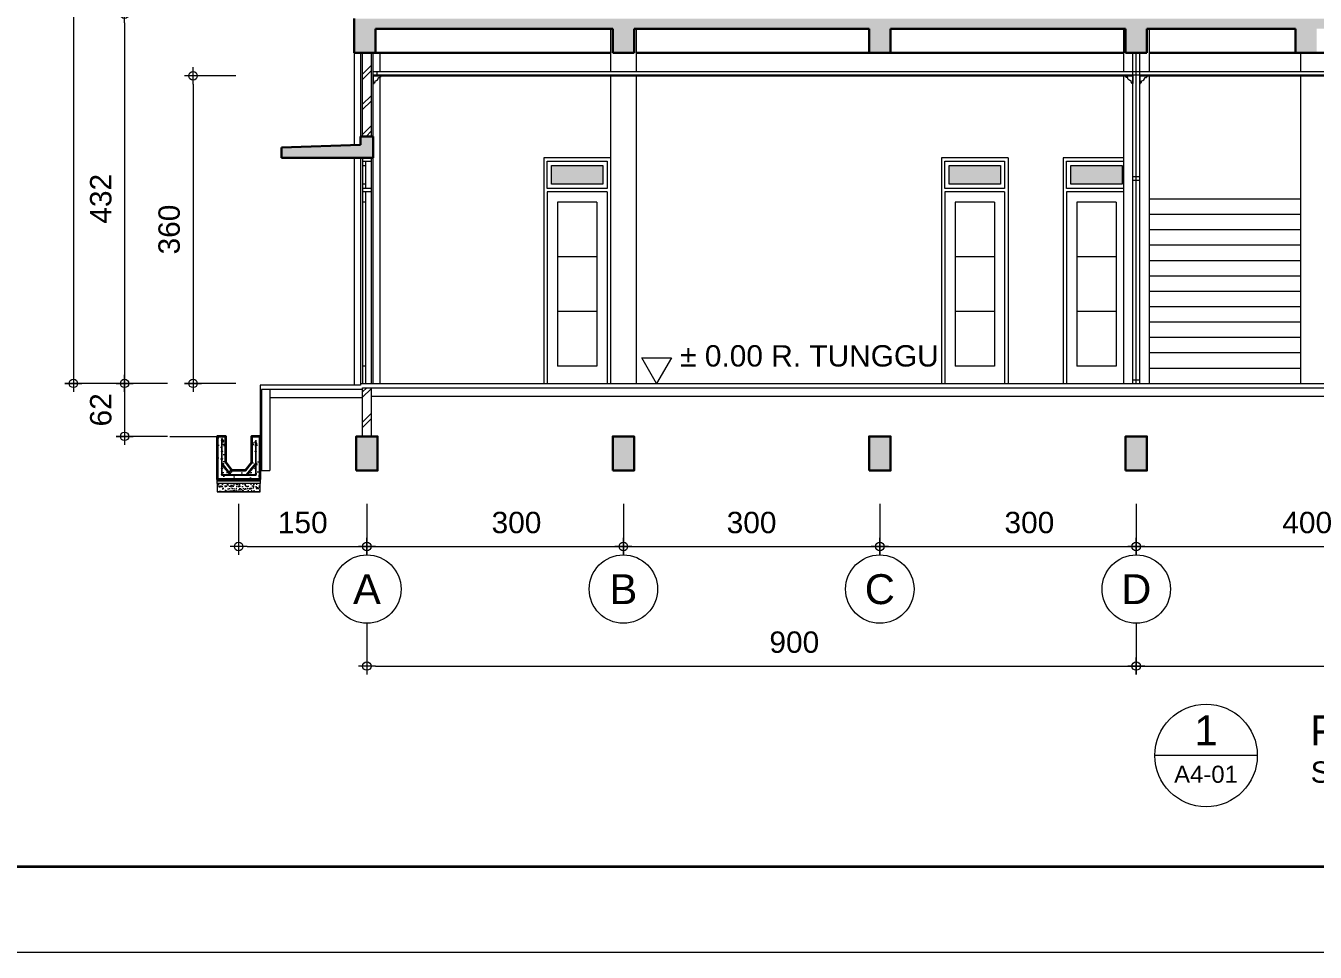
# Model space of a CAD drawing. Header units: millimetres. Extents: x -11 to 1625, y -267 to 180.
# Drawn here: x 1179.26 to 1194.35, y 118 to 128.84 of the extents above; entities that cross this region are included whole.
import ezdxf
from ezdxf.enums import TextEntityAlignment as Align

# ---------------------------------------------------------------- set-up
doc = ezdxf.new("R2010")
doc.units = ezdxf.units.MM
for name, color, linetype, lineweight in [('ars', 11, 'Continuous', 5), ('ARSIR BETON', 47, 'Continuous', 5), ('ARSIR WARNA', 43, 'Continuous', 0), ('balok', 111, 'Continuous', 35), ('bata', 5, 'Continuous', 25), ('blk', 1, 'Continuous', 30), ('GRS KOP', 1, 'Continuous', 35), ('kop', 7, 'Continuous', 20), ('kus', 63, 'Continuous', 15), ('lan', 7, 'Continuous', 15), ('not', 7, 'Continuous', 20), ('pla', 213, 'Continuous', 15), ('sol kaca', 9, 'Continuous', 0), ('sol kol', 8, 'Continuous', 0), ('tem', 5, 'Continuous', 20), ('u', 6, 'Continuous', 20)]:
    doc.layers.add(name, color=color, linetype=linetype, lineweight=lineweight)
doc.styles.add('BARU', font='complex.shx')
doc.styles.add('S', font='SIMPLEX', dxfattribs={"width": 1.1})
doc.styles.get("Standard").update_dxf_attribs({"font": 'ARIALUNI.TTF'})
doc.linetypes.add('BATTING', pattern='A,0.0001,-0.1,[134,ltypeshp.shx,S=0.1,R=0,X=-0.1,Y=0],-0.2,[134,ltypeshp.shx,S=0.1,R=180,X=0.1,Y=0],-0.1', length=0.4001)
doc.dimstyles.new('SK100', dxfattribs={"dimtxt": 0.25, "dimasz": 0.1, "dimexe": 0.1, "dimexo": 0, "dimgap": 0.15, "dimtad": 1, "dimdec": 0, "dimlfac": 100, "dimzin": 12, "dimdsep": 46, "dimtxsty": 'Standard', "dimblk": 'BULAT', "dimcen": 0.1, "dimclrd": 256, "dimclre": 256, "dimclrt": 256, "dimadec": 0, "dimazin": 3, "dimtfac": 1, "dimtdec": 0, "dimtofl": 0, "dimtmove": 0, "dimatfit": 3, "dimldrblk": 'BULAT', "dimfxl": 0, "dimtolj": 1, "dimtzin": 0, "dimlwd": -1, "dimlwe": -1, "dimarcsym": 0})

# ---------------------------------------------------------------- blocks, each defined once
blk = doc.blocks.new('BULAT')
for p, q in [((-1, 0), (1, 0)), ((0, -1), (0, 1))]:
    blk.add_line(p, q)
blk.add_circle((0, 0), 0.5)
blk = doc.blocks.new('*D1495')
at = {"layer": 'Defpoints', "color": 0, "ltscale": 0.15}
for p in [(1192.252, 121.849), (1206.252, 121.849), (1206.252, 121.349)]:
    blk.add_point(p, dxfattribs=at)
at = {"layer": 'u', "ltscale": 0.15}
for p, q in [((1192.252, 121.849), (1192.252, 121.249)), ((1206.252, 121.849), (1206.252, 121.249)), ((1192.352, 121.349), (1206.152, 121.349))]:
    blk.add_line(p, q, dxfattribs=at)
at = {"layer": 'u', "ltscale": 0.15, "xscale": 0.1, "yscale": 0.1, "zscale": 0.1, "rotation": 180}
blk.add_blockref('BULAT', (1192.252, 121.349), dxfattribs=at)
at = {"layer": 'u', "ltscale": 0.15, "xscale": 0.1, "yscale": 0.1, "zscale": 0.1}
blk.add_blockref('BULAT', (1206.252, 121.349), dxfattribs=at)
at = {"layer": 'u', "ltscale": 0.15, "insert": (1199.252, 121.627), "char_height": 0.25, "attachment_point": 5}
blk.add_mtext('\\A1;1400', dxfattribs=at)
blk = doc.blocks.new('*D1496')
at = {"layer": 'Defpoints', "color": 0, "ltscale": 0.15}
for p in [(1192.252, 123.249), (1196.252, 123.249), (1196.252, 122.749)]:
    blk.add_point(p, dxfattribs=at)
at = {"layer": 'u', "ltscale": 0.15}
for p, q in [((1192.252, 123.249), (1192.252, 122.649)), ((1196.252, 123.249), (1196.252, 122.649)), ((1192.352, 122.749), (1196.152, 122.749))]:
    blk.add_line(p, q, dxfattribs=at)
at = {"layer": 'u', "ltscale": 0.15, "xscale": 0.1, "yscale": 0.1, "zscale": 0.1, "rotation": 180}
blk.add_blockref('BULAT', (1192.252, 122.749), dxfattribs=at)
at = {"layer": 'u', "ltscale": 0.15, "xscale": 0.1, "yscale": 0.1, "zscale": 0.1}
blk.add_blockref('BULAT', (1196.252, 122.749), dxfattribs=at)
at = {"layer": 'u', "ltscale": 0.15, "insert": (1194.252, 123.027), "char_height": 0.25, "attachment_point": 5}
blk.add_mtext('\\A1;400', dxfattribs=at)
blk = doc.blocks.new('*D1497')
at = {"layer": 'Defpoints', "color": 0, "ltscale": 0.15}
for p in [(1189.252, 123.249), (1192.252, 123.249), (1192.252, 122.749)]:
    blk.add_point(p, dxfattribs=at)
at = {"layer": 'u', "ltscale": 0.15}
for p, q in [((1189.252, 123.249), (1189.252, 122.649)), ((1192.252, 123.249), (1192.252, 122.649)), ((1189.352, 122.749), (1192.152, 122.749))]:
    blk.add_line(p, q, dxfattribs=at)
at = {"layer": 'u', "ltscale": 0.15, "xscale": 0.1, "yscale": 0.1, "zscale": 0.1, "rotation": 180}
blk.add_blockref('BULAT', (1189.252, 122.749), dxfattribs=at)
at = {"layer": 'u', "ltscale": 0.15, "xscale": 0.1, "yscale": 0.1, "zscale": 0.1}
blk.add_blockref('BULAT', (1192.252, 122.749), dxfattribs=at)
at = {"layer": 'u', "ltscale": 0.15, "insert": (1191.002, 123.027), "char_height": 0.25, "attachment_point": 5}
blk.add_mtext('\\A1;300', dxfattribs=at)
blk = doc.blocks.new('*D1498')
at = {"layer": 'Defpoints', "color": 0, "ltscale": 0.15}
for p in [(1186.252, 123.249), (1189.252, 123.249), (1189.252, 122.749)]:
    blk.add_point(p, dxfattribs=at)
at = {"layer": 'u', "ltscale": 0.15}
for p, q in [((1186.252, 123.249), (1186.252, 122.649)), ((1189.252, 123.249), (1189.252, 122.649)), ((1186.352, 122.749), (1189.152, 122.749))]:
    blk.add_line(p, q, dxfattribs=at)
at = {"layer": 'u', "ltscale": 0.15, "xscale": 0.1, "yscale": 0.1, "zscale": 0.1, "rotation": 180}
blk.add_blockref('BULAT', (1186.252, 122.749), dxfattribs=at)
at = {"layer": 'u', "ltscale": 0.15, "xscale": 0.1, "yscale": 0.1, "zscale": 0.1}
blk.add_blockref('BULAT', (1189.252, 122.749), dxfattribs=at)
at = {"layer": 'u', "ltscale": 0.15, "insert": (1187.752, 123.027), "char_height": 0.25, "attachment_point": 5}
blk.add_mtext('\\A1;300', dxfattribs=at)
blk = doc.blocks.new('*D1499')
at = {"layer": 'Defpoints', "color": 0, "ltscale": 0.15}
for p in [(1183.252, 123.249), (1186.252, 123.249), (1186.252, 122.749)]:
    blk.add_point(p, dxfattribs=at)
at = {"layer": 'u', "ltscale": 0.15}
for p, q in [((1183.252, 123.249), (1183.252, 122.649)), ((1186.252, 123.249), (1186.252, 122.649)), ((1183.352, 122.749), (1186.152, 122.749))]:
    blk.add_line(p, q, dxfattribs=at)
at = {"layer": 'u', "ltscale": 0.15, "xscale": 0.1, "yscale": 0.1, "zscale": 0.1, "rotation": 180}
blk.add_blockref('BULAT', (1183.252, 122.749), dxfattribs=at)
at = {"layer": 'u', "ltscale": 0.15, "xscale": 0.1, "yscale": 0.1, "zscale": 0.1}
blk.add_blockref('BULAT', (1186.252, 122.749), dxfattribs=at)
at = {"layer": 'u', "ltscale": 0.15, "insert": (1185.002, 123.027), "char_height": 0.25, "attachment_point": 5}
blk.add_mtext('\\A1;300', dxfattribs=at)
blk = doc.blocks.new('*D1500')
at = {"layer": 'Defpoints', "color": 0, "ltscale": 0.15}
for p in [(1183.252, 121.849), (1192.252, 121.849), (1192.252, 121.349)]:
    blk.add_point(p, dxfattribs=at)
at = {"layer": 'u', "ltscale": 0.15}
for p, q in [((1183.252, 121.849), (1183.252, 121.249)), ((1192.252, 121.849), (1192.252, 121.249)), ((1183.352, 121.349), (1192.152, 121.349))]:
    blk.add_line(p, q, dxfattribs=at)
at = {"layer": 'u', "ltscale": 0.15, "xscale": 0.1, "yscale": 0.1, "zscale": 0.1, "rotation": 180}
blk.add_blockref('BULAT', (1183.252, 121.349), dxfattribs=at)
at = {"layer": 'u', "ltscale": 0.15, "xscale": 0.1, "yscale": 0.1, "zscale": 0.1}
blk.add_blockref('BULAT', (1192.252, 121.349), dxfattribs=at)
at = {"layer": 'u', "ltscale": 0.15, "insert": (1188.252, 121.627), "char_height": 0.25, "attachment_point": 5}
blk.add_mtext('\\A1;900', dxfattribs=at)
blk = doc.blocks.new('NAV')
blk.add_circle((0, -0.4), 0.4)
at = {"style": 'S', "width": 0.75, "flags": 4}
blk.add_attdef('AV', text='', height=0.3, dxfattribs=at).set_placement((0, -0.4), align=Align.MIDDLE)
blk = doc.blocks.new('Ndtpd')
blk.add_line((0.747, 0), (-0.747, 0))
blk.add_circle((0, 0), 0.747)
at = {"flags": 4}
for tag, height, p in [('NO', 0.5, (0, 0.148)), ('NOLBR', 0.3, (0, -0.398))]:
    blk.add_attdef(tag, text='', height=height, dxfattribs=at).set_placement(p, align=Align.CENTER)
for tag, p, height in [('NDTPD', (1.516, 0.148), 0.5), ('SKALA', (1.523, -0.398), 0.3)]:
    blk.add_attdef(tag, p, '', height=height, dxfattribs=at)
blk = doc.blocks.new('PEIL')
blk.add_lwpolyline([(-0.188, 0.325), (0.188, 0.325), (0, 0)], close=True)
at = {"style": 'S', "width": 1.1, "flags": 4}
blk.add_attdef('CAT', (0.265, 0.036), '', height=0.2, dxfattribs=at)
blk = doc.blocks.new('kop')
at = {"layer": 'GRS KOP'}
blk.add_lwpolyline([(1, 54), (83, 54), (83, 1), (1, 1)], close=True, dxfattribs=at)
at = {"layer": 'kop', "color": 7}
blk.add_line((0, 0), (84, 0), dxfattribs=at)
at = {"layer": 'kop', "style": 'BARU', "flags": 4}
for p, height in [((73.8, 5.4), 0.35), ((80.303, 5.382), 0.25), ((73.8, 4.9), 0.35), ((80.303, 4.882), 0.25), ((73.8, 4.4), 0.35), ((80.303, 4.382), 0.25)]:
    blk.add_attdef('-', p, '', height=height, dxfattribs=at)
at = {"layer": 'kop', "flags": 4}
for tag, p in [('AR-00', (78.057, 2.648)), ('00', (81.238, 2.647))]:
    blk.add_attdef(tag, text='', height=0.35, dxfattribs=at).set_placement(p, align=Align.MIDDLE)
blk = doc.blocks.new('*D1490')
at = {"layer": 'Defpoints', "color": 0, "ltscale": 0.15}
for p in [(1181.752, 123.249), (1183.252, 123.249), (1183.252, 122.749)]:
    blk.add_point(p, dxfattribs=at)
at = {"layer": 'u', "ltscale": 0.15}
for p, q in [((1181.752, 123.249), (1181.752, 122.649)), ((1183.252, 123.249), (1183.252, 122.649)), ((1181.852, 122.749), (1183.152, 122.749))]:
    blk.add_line(p, q, dxfattribs=at)
at = {"layer": 'u', "ltscale": 0.15, "xscale": 0.1, "yscale": 0.1, "zscale": 0.1, "rotation": 180}
blk.add_blockref('BULAT', (1181.752, 122.749), dxfattribs=at)
at = {"layer": 'u', "ltscale": 0.15, "xscale": 0.1, "yscale": 0.1, "zscale": 0.1}
blk.add_blockref('BULAT', (1183.252, 122.749), dxfattribs=at)
at = {"layer": 'u', "ltscale": 0.15, "insert": (1182.502, 123.027), "char_height": 0.25, "attachment_point": 5}
blk.add_mtext('\\A1;150', dxfattribs=at)
blk = doc.blocks.new('*D1471')
at = {"layer": 'Defpoints', "color": 0, "ltscale": 0.15}
for p in [(1180.918, 128.977), (1180.418, 124.657), (1180.918, 124.657)]:
    blk.add_point(p, dxfattribs=at)
at = {"layer": 'u', "ltscale": 0.15}
for p, q in [((1180.918, 128.977), (1180.318, 128.977)), ((1180.418, 128.877), (1180.418, 124.757)), ((1180.918, 124.657), (1180.318, 124.657))]:
    blk.add_line(p, q, dxfattribs=at)
at = {"layer": 'u', "ltscale": 0.15, "xscale": 0.1, "yscale": 0.1, "zscale": 0.1}
for p, rotation in [((1180.418, 128.977), 90), ((1180.418, 124.657), 270)]:
    blk.add_blockref('BULAT', p, dxfattribs=dict(at, rotation=rotation))
at = {"layer": 'u', "ltscale": 0.15, "insert": (1180.14, 126.817), "char_height": 0.25, "attachment_point": 5, "rotation": 90}
blk.add_mtext('\\A1;432', dxfattribs=at)
blk = doc.blocks.new('*D1473')
at = {"layer": 'Defpoints', "color": 0, "ltscale": 0.15}
for p in [(1180.918, 124.657), (1180.418, 124.037), (1180.918, 124.037)]:
    blk.add_point(p, dxfattribs=at)
at = {"layer": 'u', "ltscale": 0.15}
for p, q in [((1180.918, 124.657), (1180.318, 124.657)), ((1180.418, 124.557), (1180.418, 124.137)), ((1180.918, 124.037), (1180.318, 124.037))]:
    blk.add_line(p, q, dxfattribs=at)
at = {"layer": 'u', "ltscale": 0.15, "xscale": 0.1, "yscale": 0.1, "zscale": 0.1}
for p, rotation in [((1180.418, 124.657), 90), ((1180.418, 124.037), 270)]:
    blk.add_blockref('BULAT', p, dxfattribs=dict(at, rotation=rotation))
at = {"layer": 'u', "ltscale": 0.15, "insert": (1180.14, 124.347), "char_height": 0.25, "attachment_point": 5, "rotation": 90}
blk.add_mtext('\\A1;62', dxfattribs=at)
blk = doc.blocks.new('*D1474')
at = {"layer": 'Defpoints', "color": 0, "ltscale": 0.15}
for p in [(1180.318, 135.811), (1179.818, 124.657), (1180.318, 124.657)]:
    blk.add_point(p, dxfattribs=at)
at = {"layer": 'u', "ltscale": 0.15}
for p, q in [((1180.318, 135.811), (1179.718, 135.811)), ((1179.818, 135.711), (1179.818, 124.757)), ((1180.318, 124.657), (1179.718, 124.657))]:
    blk.add_line(p, q, dxfattribs=at)
at = {"layer": 'u', "ltscale": 0.15, "xscale": 0.1, "yscale": 0.1, "zscale": 0.1}
for p, rotation in [((1179.818, 135.811), 90), ((1179.818, 124.657), 270)]:
    blk.add_blockref('BULAT', p, dxfattribs=dict(at, rotation=rotation))
at = {"layer": 'u', "ltscale": 0.15, "insert": (1179.54, 130.234), "char_height": 0.25, "attachment_point": 5, "rotation": 90}
blk.add_mtext('\\A1;1115', dxfattribs=at)
blk = doc.blocks.new('*D1475')
at = {"layer": 'Defpoints', "color": 0, "ltscale": 0.15}
for p in [(1181.718, 128.257), (1181.218, 124.657), (1181.718, 124.657)]:
    blk.add_point(p, dxfattribs=at)
at = {"layer": 'u', "ltscale": 0.15}
for p, q in [((1181.718, 128.257), (1181.118, 128.257)), ((1181.218, 128.157), (1181.218, 124.757)), ((1181.718, 124.657), (1181.118, 124.657))]:
    blk.add_line(p, q, dxfattribs=at)
at = {"layer": 'u', "ltscale": 0.15, "xscale": 0.1, "yscale": 0.1, "zscale": 0.1}
for p, rotation in [((1181.218, 128.257), 90), ((1181.218, 124.657), 270)]:
    blk.add_blockref('BULAT', p, dxfattribs=dict(at, rotation=rotation))
at = {"layer": 'u', "ltscale": 0.15, "insert": (1180.94, 126.457), "char_height": 0.25, "attachment_point": 5, "rotation": 90}
blk.add_mtext('\\A1;360', dxfattribs=at)
blk = doc.blocks.new('uditch30')
at = {"layer": 'ARSIR BETON'}
h = blk.add_hatch(dxfattribs=at)
h.set_pattern_fill('AR-CONC', color=256, scale=0.00125, style=0)
h.set_pattern_definition([(50, (-125.69034, -36.08426), (0.22772344, -0.0199232), [0.02381173, -0.261929]), (355, (-125.69034, -36.08426), (-0.0440521, 0.23881305), [0.0190494, -0.2095432]), (100.451, (-125.67136, -36.08592), (0.18367216, 0.21888875), [0.02023684, -0.22260527]), (46.1842, (-125.69034, -36.02076), (0.3388378, -0.0525512), [0.0357176, -0.3928935]), (96.6356, (-125.6621, -36.02514), (0.2967457, 0.3092719), [0.0303553, -0.3339079]), (351.184, (-125.69034, -36.02076), (0.2967461, 0.3092714), [0.0285741, -0.3143148]), (21, (-125.6586, -36.03663), (0.18951245, -0.12782775), [0.02381173, -0.261929]), (326, (-125.6586, -36.03663), (0.07725003, 0.2302275), [0.0190494, -0.2095432]), (71.4514, (-125.6428, -36.04729), (0.26676195, 0.10240025), [0.02023684, -0.22260527]), (37.5, (-125.69034, -36.08426), (0.00386063, 0.105690367), [0, -0.20700328, 0, -0.2127181, 0, -0.21033692]), (7.5, (-125.69034, -36.08426), (0.08352187, 0.12522165), [0, -0.12128106, 0, -0.20224093, 0, -0.08016615]), (327.5, (-125.76114, -36.08426), (0.16948274, -0.0071607), [0, -0.07937242, 0, -0.24764196, 0, -0.32860183]), (317.5, (-125.79289, -36.08426), (0.18515547, 0.03178208), [0, -0.10318415, 0, -0.16445966, 0, -0.23335492])])
h.paths.add_polyline_path([(0.15, 0.5), (0.25, 0.5), (0.25, 0.15), (-0.25, 0.15), (-0.25, 0.65), (-0.15, 0.65), (-0.15, 0.35), (-0.075, 0.25), (0.075, 0.25), (0.149, 0.343), (0.149, 0.392), (0.15, 0.393)])
h.paths.add_polyline_path([(0.25, 0.54), (0.15, 0.54), (0.15, 0.65), (0.2, 0.65), (0.25, 0.65)])
h = blk.add_hatch(dxfattribs=at)
h.set_pattern_fill('AR-SAND', color=256, scale=0.000999968, style=0)
h.set_pattern_definition([(37.5, (119.454956, -26.241597), (-0.001599979, 0.048939735), [0, -0.038606747, 0, -0.043178598, 0, -0.04127366]), (7.5, (119.454956, -26.2416), (0.04495087, 0.071680183), [0, -0.020827324, 0, -0.03479687, 0, -0.013334567]), (327.5, (119.423715, -26.241597), (0.079096669, 0.000143714), [0, -0.012699588, 0, -0.045718516, 0, -0.059688062]), (317.5, (119.423715, -26.2416), (0.076353166, 0.02229221), [0, -0.006349794, 0, -0.029971027, 0, -0.034288887])])
h.paths.add_polyline_path([(-0.25, 0), (0.25, 0), (0.25, 0.1), (-0.25, 0.1)])
for p, q in [((0.25, 0.1), (-0.25, 0.1)), ((0.25, 0), (-0.25, 0))]:
    blk.add_line(p, q)
at = {"layer": 'ars'}
for points in [[(-0.25, 0.15), (0.25, 0.15), (0.25, 0.1), (-0.25, 0.1)], [(-0.25, 0), (0.25, 0), (0.25, 0.1), (-0.25, 0.1)]]:
    blk.add_lwpolyline(points, close=True, dxfattribs=at)
at = {"layer": 'ARSIR WARNA', "linetype": 'BATTING', "ltscale": 0.06}
blk.add_lwpolyline([(0.25, 0.125), (-0.25, 0.125)], dxfattribs=at)
at = {"layer": 'balok', "ltscale": 0.01}
blk.add_lwpolyline([(0.25, 0.65), (0.15, 0.65), (0.15, 0.343), (0.075, 0.25), (-0.075, 0.25), (-0.15, 0.35), (-0.15, 0.65), (-0.25, 0.65), (-0.25, 0.15), (0.25, 0.15)], close=True, dxfattribs=at)
blk.add_lwpolyline([(0.25, 0.54), (0.25, 0.6)], dxfattribs=at)
at = {"layer": 'bata', "lineweight": 9}
for p, q in [((-0.202, 0.627), (-0.202, 0.197)), ((-0.197, 0.611), (-0.197, 0.202)), ((0.205, 0.197), (0.205, 0.604)), ((0.2, 0.202), (0.2, 0.586)), ((-0.202, 0.197), (0.205, 0.197)), ((-0.197, 0.202), (0.2, 0.202))]:
    blk.add_line(p, q, dxfattribs=at)
at = {"layer": 'bata'}
for p, q in [((-0.181, 0.587), (-0.177, 0.59)), ((-0.197, 0.336), (-0.091, 0.202)), ((-0.197, 0.323), (-0.101, 0.202)), ((0.091, 0.202), (0.2, 0.338)), ((0.101, 0.202), (0.2, 0.326))]:
    blk.add_line(p, q, dxfattribs=at)
for points in [[(-0.177, 0.59), (-0.202, 0.627)], [(-0.177, 0.59), (-0.181, 0.587), (-0.197, 0.611)]]:
    blk.add_lwpolyline(points, dxfattribs=at)
at = {"layer": 'bata', "lineweight": 9}
blk.add_lwpolyline([(0.2, 0.586), (0.193, 0.575), (0.189, 0.578), (0.205, 0.604)], dxfattribs=at)
at = {"layer": 'bata'}
for centre in [(-0.195, 0.601), (-0.197, 0.475), (-0.197, 0.475), (-0.195, 0.475), (0.197, 0.576), (0.197, 0.475), (0.197, 0.475), (-0.196, 0.275), (-0.195, 0.205), (0.196, 0.275), (0.197, 0.205)]:
    blk.add_circle(centre, 0.00268, dxfattribs=at)
at = {"layer": 'lan'}
for p, q in [((-0.15, 0.65), (-0.15, 0.55)), ((-0.15, 0.65), (-0.15, 0.55)), ((-0.15, 0.65), (-0.15, 0.55)), ((0.15, 0.65), (0.15, 0.55)), ((0.25, 0.65), (0.25, 0.586)), ((0.25, 0.65), (0.25, 0.586))]:
    blk.add_line(p, q, dxfattribs=at)
at = {"layer": 'tem'}
for p, q in [((-0.25, 0.65), (-0.25, 0.25)), ((0.25, 0.65), (0.25, 0.25)), ((0.25, 0.65), (0.25, 0.25)), ((0.25, 0.65), (0.25, 0.25)), ((0.25, 0.65), (0.25, 0.25)), ((0.25, 0.65), (0.25, 0.25)), ((-0.25, 0.55), (-0.25, 0.25)), ((-0.25, 0.55), (-0.25, 0.25)), ((-0.25, 0.55), (-0.25, 0.25)), ((-0.25, 0.55), (-0.25, 0.25)), ((0.25, 0.55), (0.25, 0.25))]:
    blk.add_line(p, q, dxfattribs=at)

msp = doc.modelspace()

# ---------------------------------------------------------------- hatches: boundary and pattern name
at = {"layer": 'ars'}
h = msp.add_hatch(dxfattribs=at)
h.set_pattern_fill('TEMBOK', color=256, scale=0.25)
h.set_pattern_definition([(45, (1169.25657, 74.7325), (-0.1767767, 0.1767767), []), (45, (1169.31907, 74.7325), (-0.1767767, 0.1767767), [])])
h.paths.add_polyline_path([(1183.2023474, 127.5465704), (1183.2023474, 128.5265704), (1183.3023474, 128.5265704), (1183.3023474, 127.5465704)])
h = msp.add_hatch(dxfattribs=at)
h.set_pattern_fill('TEMBOK', color=256, scale=0.25)
h.set_pattern_definition([(45, (1169.25657, 71.0125), (-0.1767767, 0.1767767), []), (45, (1169.31907, 71.0125), (-0.1767767, 0.1767767), [])])
h.paths.add_polyline_path([(1183.2023474, 124.0365704), (1183.2023474, 124.6065704), (1183.3023474, 124.6065704), (1183.3023474, 124.0365704)])
at = {"layer": 'sol kaca'}
h = msp.add_hatch(color=256, dxfattribs=at)
h.dxf.hatch_style = 1
h.paths.add_polyline_path([(1186.0123474, 126.9865704), (1186.0123474, 127.2065704), (1185.4123474, 127.2065704), (1185.4123474, 126.9865704)])
h = msp.add_hatch(color=256, dxfattribs=at)
h.dxf.hatch_style = 1
h.paths.add_polyline_path([(1190.0623474, 127.2065704), (1190.6623474, 127.2065704), (1190.6623474, 126.9865704), (1190.0623474, 126.9865704)])
h = msp.add_hatch(color=256, dxfattribs=at)
h.dxf.hatch_style = 1
h.paths.add_polyline_path([(1192.0873474, 127.2065704), (1191.4873474, 127.2065704), (1191.4873474, 126.9865704), (1192.0873474, 126.9865704)])
at = {"layer": 'sol kol'}
h = msp.add_hatch(color=256, dxfattribs=at)
h.dxf.hatch_style = 1
h.paths.add_polyline_path([(1196.3721407, 128.8065704), (1198.1264433, 128.8065704), (1198.1264433, 128.5265704), (1198.3764433, 128.5265704), (1198.3764433, 128.8065704), (1200.1221407, 128.8065704), (1200.1221407, 128.5265704), (1200.3721407, 128.5265704), (1200.3721407, 128.8065704), (1203.1221407, 128.8065704), (1203.1221407, 128.5265704), (1203.3721407, 128.5265704), (1203.3721407, 128.8065704), (1206.1523474, 128.8065704), (1206.1523474, 128.5265704), (1206.4023474, 128.5265704), (1206.4023474, 128.8065704), (1207.1273474, 128.8065704), (1207.1273474, 128.9265704), (1183.1023474, 128.9265704), (1183.1023474, 128.5265704), (1183.3523474, 128.5265704), (1183.3523474, 128.8065704), (1186.1273474, 128.8065704), (1186.1273474, 128.5265704), (1186.3773474, 128.5265704), (1186.3773474, 128.8065704), (1189.1273474, 128.8065704), (1189.1273474, 128.5265704), (1189.3773474, 128.5265704), (1189.3773474, 128.8065704), (1192.1273474, 128.8065704), (1192.1273474, 128.5265704), (1192.3773474, 128.5265704), (1192.3773474, 128.8065704), (1194.1139433, 128.8065704), (1194.1139433, 128.5265704), (1194.3639433, 128.5265704), (1194.3639433, 128.8065704), (1196.1221407, 128.8065704), (1196.1221407, 128.5265704), (1196.3721407, 128.5265704)])
h = msp.add_hatch(color=256, dxfattribs=at)
h.dxf.hatch_style = 1
h.paths.add_polyline_path([(1183.3273474, 127.5465704), (1183.1773474, 127.5465704), (1183.1773474, 127.4465704), (1182.2523474, 127.4165704), (1182.2523474, 127.2965704), (1183.3273474, 127.2965704)])
h = msp.add_hatch(color=256, dxfattribs=at)
h.dxf.hatch_style = 1
h.paths.add_polyline_path([(1183.1273474, 123.6365704), (1183.3773474, 123.6365704), (1183.3773474, 124.0365704), (1183.1273474, 124.0365704)])
h = msp.add_hatch(color=256, dxfattribs=at)
h.dxf.hatch_style = 1
h.paths.add_polyline_path([(1186.1273474, 123.6365704), (1186.3773474, 123.6365704), (1186.3773474, 124.0365704), (1186.1273474, 124.0365704)])
h = msp.add_hatch(color=256, dxfattribs=at)
h.dxf.hatch_style = 1
h.paths.add_polyline_path([(1189.1273474, 123.6365704), (1189.3773474, 123.6365704), (1189.3773474, 124.0365704), (1189.1273474, 124.0365704)])
h = msp.add_hatch(color=256, dxfattribs=at)
h.dxf.hatch_style = 1
h.paths.add_polyline_path([(1192.1273474, 123.6365704), (1192.3773474, 123.6365704), (1192.3773474, 124.0365704), (1192.1273474, 124.0365704)])

# ---------------------------------------------------------------- linework, layer by layer
at = {"layer": 'ars'}
for p, q in [((1183.3273474, 128.2565704), (1192.2123474, 128.2565704)), ((1192.2923474, 128.2565704), (1206.1773474, 128.2565704))]:
    msp.add_line(p, q, dxfattribs=at)
msp.add_lwpolyline([(1183.2023474, 127.5465704), (1183.2023474, 128.5265704), (1183.3023474, 128.5265704), (1183.3023474, 127.5465704)], close=True, dxfattribs=at)
at = {"layer": 'blk'}
for p, q in [((1183.1023474, 128.9265704), (1183.1023474, 128.5265704)), ((1183.3523474, 128.8065704), (1186.1273474, 128.8065704)), ((1183.3523474, 128.8065704), (1183.3523474, 128.5265704)), ((1186.1273474, 128.8065704), (1186.1273474, 128.5265704)), ((1186.3773474, 128.8065704), (1189.1273474, 128.8065704)), ((1186.3773474, 128.8065704), (1186.3773474, 128.5265704)), ((1189.1273474, 128.8065704), (1189.1273474, 128.5265704)), ((1189.3773474, 128.8065704), (1192.1273474, 128.8065704)), ((1189.3773474, 128.8065704), (1189.3773474, 128.5265704)), ((1189.3773474, 128.8065704), (1189.3773474, 128.5265704)), ((1192.1273474, 128.8065704), (1192.1273474, 128.5265704)), ((1192.1273474, 128.8065704), (1192.1273474, 128.5265704)), ((1192.3773474, 128.8065704), (1194.1139433, 128.8065704)), ((1192.3773474, 128.8065704), (1192.3773474, 128.5265704)), ((1192.3773474, 128.8065704), (1192.3773474, 128.5265704)), ((1194.1139433, 128.8065704), (1194.1139433, 128.5265704)), ((1194.1139433, 128.8065704), (1194.1139433, 128.5265704)), ((1183.1023474, 128.5265704), (1183.4023474, 128.5265704)), ((1183.1023474, 128.5265704), (1186.1023474, 128.5265704)), ((1186.1273474, 128.5265704), (1186.3773474, 128.5265704)), ((1186.4023474, 128.5265704), (1192.1023474, 128.5265704)), ((1189.1023474, 128.5265704), (1189.4023474, 128.5265704)), ((1189.1273474, 128.5265704), (1189.3773474, 128.5265704)), ((1192.1273474, 128.5265704), (1192.3773474, 128.5265704)), ((1192.4023474, 128.5265704), (1206.1523474, 128.5265704)), ((1194.1139433, 128.5265704), (1194.3639433, 128.5265704)), ((1183.3273474, 127.5465704), (1183.1773474, 127.5465704)), ((1183.1773474, 127.5465704), (1183.1773474, 127.4465704)), ((1183.3273474, 127.2965704), (1183.3273474, 127.5465704)), ((1182.2523474, 127.4165704), (1183.1773474, 127.4465704)), ((1182.2523474, 127.2965704), (1182.2523474, 127.4165704)), ((1182.2523474, 127.2965704), (1183.3273474, 127.2965704))]:
    msp.add_line(p, q, dxfattribs=at)
for points in [[(1183.1273474, 123.6365704), (1183.3773474, 123.6365704), (1183.3773474, 124.0365704), (1183.1273474, 124.0365704)], [(1186.1273474, 123.6365704), (1186.3773474, 123.6365704), (1186.3773474, 124.0365704), (1186.1273474, 124.0365704)], [(1189.1273474, 123.6365704), (1189.3773474, 123.6365704), (1189.3773474, 124.0365704), (1189.1273474, 124.0365704)], [(1192.1273474, 123.6365704), (1192.3773474, 123.6365704), (1192.3773474, 124.0365704), (1192.1273474, 124.0365704)]]:
    msp.add_lwpolyline(points, close=True, dxfattribs=at)
at = {"layer": 'kus'}
for p, q in [((1183.2023474, 127.2965704), (1183.2023474, 124.6565704)), ((1183.2023474, 127.2565704), (1183.3023474, 127.2565704)), ((1183.2023474, 127.2065704), (1183.2373474, 127.2065704)), ((1183.2373474, 127.2565704), (1183.2373474, 126.9365704)), ((1183.3023474, 127.2965704), (1183.3023474, 124.6565704)), ((1185.3223474, 127.2965704), (1185.3223474, 124.6565704)), ((1186.1023474, 127.2965704), (1185.3223474, 127.2965704)), ((1189.9723474, 127.2965704), (1189.9723474, 124.6565704)), ((1190.7523474, 127.2965704), (1189.9723474, 127.2965704)), ((1190.7523474, 127.2965704), (1190.7523474, 124.6565704)), ((1191.3973474, 127.2965704), (1191.3973474, 124.6565704)), ((1192.1023474, 127.2965704), (1191.3973474, 127.2965704)), ((1183.2373474, 126.9865704), (1183.2023474, 126.9865704)), ((1183.3023474, 126.9365704), (1183.2023474, 126.9365704)), ((1183.3023474, 126.8965704), (1183.2023474, 126.8965704)), ((1183.2373474, 126.8965704), (1183.2373474, 124.6565704)), ((1185.3623474, 126.8965704), (1185.3623474, 124.6565704)), ((1186.0623474, 126.8965704), (1185.3623474, 126.8965704)), ((1186.0623474, 126.8965704), (1186.0623474, 124.6565704)), ((1190.0123474, 126.8965704), (1190.0123474, 124.6565704)), ((1190.7123474, 126.8965704), (1190.0123474, 126.8965704)), ((1190.7123474, 126.8965704), (1190.7123474, 124.6565704)), ((1191.4373474, 126.8965704), (1191.4373474, 124.6565704)), ((1192.1023474, 126.8965704), (1191.4373474, 126.8965704)), ((1183.2373474, 126.7765704), (1183.2023474, 126.7765704)), ((1185.4823474, 126.7765704), (1185.4823474, 124.8565704)), ((1185.9423474, 126.7765704), (1185.4823474, 126.7765704)), ((1185.9423474, 126.7765704), (1185.9423474, 124.8565704)), ((1190.1323474, 126.7765704), (1190.1323474, 124.8565704)), ((1190.5923474, 126.7765704), (1190.1323474, 126.7765704)), ((1190.5923474, 126.7765704), (1190.5923474, 124.8565704)), ((1191.5573474, 126.7765704), (1191.5573474, 124.8565704)), ((1192.0173474, 126.7765704), (1191.5573474, 126.7765704)), ((1192.0173474, 126.7765704), (1192.0173474, 124.8565704)), ((1185.9423474, 126.1365704), (1185.4823474, 126.1365704)), ((1190.5923474, 126.1365704), (1190.1323474, 126.1365704)), ((1192.0173474, 126.1365704), (1191.5573474, 126.1365704)), ((1185.9423474, 125.4965704), (1185.4823474, 125.4965704)), ((1190.5923474, 125.4965704), (1190.1323474, 125.4965704)), ((1192.0173474, 125.4965704), (1191.5573474, 125.4965704)), ((1183.2373474, 124.8565704), (1183.2023474, 124.8565704)), ((1185.9423474, 124.8565704), (1185.4823474, 124.8565704)), ((1190.5923474, 124.8565704), (1190.1323474, 124.8565704)), ((1192.0173474, 124.8565704), (1191.5573474, 124.8565704))]:
    msp.add_line(p, q, dxfattribs=at)
for points in [[(1186.0623474, 127.2565704), (1186.0623474, 126.9365704), (1185.3623474, 126.9365704), (1185.3623474, 127.2565704)], [(1186.0123474, 127.2065704), (1186.0123474, 126.9865704), (1185.4123474, 126.9865704), (1185.4123474, 127.2065704)], [(1190.7123474, 127.2565704), (1190.7123474, 126.9365704), (1190.0123474, 126.9365704), (1190.0123474, 127.2565704)], [(1190.6623474, 127.2065704), (1190.6623474, 126.9865704), (1190.0623474, 126.9865704), (1190.0623474, 127.2065704)], [(1192.0873474, 127.2065704), (1192.0873474, 126.9865704), (1191.4873474, 126.9865704), (1191.4873474, 127.2065704)]]:
    msp.add_lwpolyline(points, close=True, dxfattribs=at)
msp.add_lwpolyline([(1192.1023474, 126.9365704), (1191.4373474, 126.9365704), (1191.4373474, 127.2565704), (1192.1023474, 127.2565704)], dxfattribs=at)
at = {"layer": 'lan'}
for p, q in [((1183.1773474, 127.2965704), (1183.1773474, 124.6565704)), ((1183.3273474, 124.6565704), (1183.3273474, 127.2965704)), ((1192.4023474, 126.8165704), (1194.1773474, 126.8165704)), ((1192.4023474, 126.6365704), (1194.1773474, 126.6365704)), ((1192.4023474, 126.4565704), (1194.1773474, 126.4565704)), ((1192.4023474, 126.2765704), (1194.1773474, 126.2765704)), ((1192.4023474, 126.0965704), (1194.1773474, 126.0965704)), ((1192.4023474, 125.9165704), (1194.1773474, 125.9165704)), ((1192.4023474, 125.7365704), (1194.1773474, 125.7365704)), ((1192.4023474, 125.5565704), (1194.1773474, 125.5565704)), ((1192.4023474, 125.3765704), (1194.1773474, 125.3765704)), ((1192.4023474, 125.1965704), (1194.1773474, 125.1965704)), ((1192.4023474, 125.0165704), (1194.1773474, 125.0165704)), ((1192.4023474, 124.8365704), (1194.1773474, 124.8365704)), ((1182.0023474, 124.6365704), (1182.0023474, 124.0365704)), ((1183.1773474, 124.6365704), (1182.0023474, 124.6365704)), ((1183.1773474, 124.6565704), (1206.3273474, 124.6565704)), ((1183.1773474, 124.6565704), (1183.1773474, 124.6365704)), ((1183.3023474, 124.6065704), (1206.2023474, 124.6065704)), ((1183.2023474, 124.5865704), (1182.1173474, 124.5865704)), ((1183.2023474, 124.4865704), (1182.1173474, 124.4865704)), ((1183.3023474, 124.5065704), (1206.2023474, 124.5065704)), ((1180.9473394, 124.0365704), (1181.6023474, 124.0365704))]:
    msp.add_line(p, q, dxfattribs=at)
for points in [[(1183.4073474, 128.2365704), (1183.4073474, 128.2465704), (1183.4173474, 128.2465704), (1183.4173474, 128.2565704), (1183.3273474, 128.2565704), (1183.3273474, 128.1665704), (1183.3373474, 128.1665704), (1183.3373474, 128.1765704), (1183.3473474, 128.1765704), (1183.3473474, 128.1965704, 0.4142135624), (1183.3873474, 128.2365704)], [(1192.1323474, 128.2365704), (1192.1323474, 128.2465704), (1192.1223474, 128.2465704), (1192.1223474, 128.2565704), (1192.2123474, 128.2565704), (1192.2123474, 128.1665704), (1192.2023474, 128.1665704), (1192.2023474, 128.1765704), (1192.1923474, 128.1765704), (1192.1923474, 128.1965704, -0.4142135624), (1192.1523474, 128.2365704)], [(1192.3723474, 128.2365704), (1192.3723474, 128.2465704), (1192.3823474, 128.2465704), (1192.3823474, 128.2565704), (1192.2923474, 128.2565704), (1192.2923474, 128.1665704), (1192.3023474, 128.1665704), (1192.3023474, 128.1765704), (1192.3123474, 128.1765704), (1192.3123474, 128.1965704, 0.4142135624), (1192.3523474, 128.2365704)]]:
    msp.add_lwpolyline(points, format="xyb", close=True, dxfattribs=at)
at = {"layer": 'pla'}
for p, q in [((1192.2123474, 124.6565704), (1192.2123474, 128.5265704)), ((1192.2523474, 124.6565704), (1192.2523474, 128.5265704)), ((1192.2923474, 124.6565704), (1192.2923474, 128.5265704)), ((1183.3273474, 128.3065704), (1206.1773474, 128.3065704)), ((1183.3273474, 128.2665704), (1206.1773474, 128.2665704)), ((1183.3673474, 128.3065704), (1183.3673474, 128.2665704)), ((1192.2123474, 127.0765704), (1192.2923474, 127.0765704)), ((1192.2123474, 127.0365704), (1192.2923474, 127.0365704)), ((1192.2123474, 124.6965704), (1192.2923474, 124.6965704))]:
    msp.add_line(p, q, dxfattribs=at)
at = {"layer": 'tem'}
for p, q in [((1186.1023474, 128.8065704), (1186.1023474, 128.3065704)), ((1186.4023474, 128.8065704), (1186.4023474, 128.3065704)), ((1192.1023474, 128.8065704), (1192.1023474, 128.3065704)), ((1192.4023474, 128.8065704), (1192.4023474, 128.3065704)), ((1183.1023474, 128.5265704), (1183.1023474, 127.444138)), ((1183.1773474, 128.5265704), (1183.1773474, 127.5465704)), ((1183.3273474, 127.5465704), (1183.3273474, 128.5265704)), ((1183.4023474, 128.5315704), (1183.4023474, 128.3665704)), ((1183.4023474, 128.5265704), (1183.4023474, 128.3065704)), ((1194.1773474, 128.3065704), (1194.1773474, 128.5265704)), ((1183.4023474, 128.2365704), (1183.4023474, 124.6565704)), ((1186.1023474, 128.2565704), (1186.1023474, 124.6565704)), ((1186.4023474, 128.2565704), (1186.4023474, 124.6565704)), ((1192.1023474, 128.2565704), (1192.1023474, 124.6565704)), ((1192.4023474, 128.2565704), (1192.4023474, 124.6565704)), ((1194.1773474, 124.6565704), (1194.1773474, 128.2565704)), ((1183.1023474, 127.2965704), (1183.1023474, 124.6365704)), ((1182.0173474, 124.5865704), (1182.0173474, 123.6365704)), ((1182.1173474, 124.5865704), (1182.0173474, 124.5865704)), ((1182.1173474, 124.5865704), (1182.1173474, 123.6365704)), ((1182.0173474, 123.6365704), (1182.1173474, 123.6365704))]:
    msp.add_line(p, q, dxfattribs=at)
msp.add_lwpolyline([(1183.2023474, 124.0365704), (1183.2023474, 124.6065704), (1183.3023474, 124.6065704), (1183.3023474, 124.0365704)], close=True, dxfattribs=at)

# ---------------------------------------------------------------- block references
at = {"layer": 'kop'}
msp.add_blockref('kop', (1163.2141612, 117.9999999), dxfattribs=at)
at = {"layer": 'not'}
ref = msp.add_blockref('PEIL', (1186.640185, 124.6565704), dxfattribs=dict(at, xscale=0.9237604307034012, yscale=0.9237604307034012, zscale=0.9237604307034012))
ref.add_attrib('CAT', '%%P 0.00 R. TUNGGU', (1186.9168585, 124.8538763), dxfattribs={"layer": '0', "height": 0.25, "flags": 4})
ref = msp.add_blockref('NAV', (1183.2523474, 122.6487819), dxfattribs=at)
ref.add_attrib('AV', 'A', dxfattribs={"layer": '0', "height": 0.35, "flags": 4}).set_placement((1183.2523474, 122.2487819), align=Align.MIDDLE)
ref = msp.add_blockref('NAV', (1186.2523474, 122.6487819), dxfattribs=at)
ref.add_attrib('AV', 'B', dxfattribs={"layer": '0', "height": 0.35, "flags": 4}).set_placement((1186.2523474, 122.2487819), align=Align.MIDDLE)
ref = msp.add_blockref('NAV', (1189.2523474, 122.6487819), dxfattribs=at)
ref.add_attrib('AV', 'C', dxfattribs={"layer": '0', "height": 0.35, "flags": 4}).set_placement((1189.2523474, 122.2487819), align=Align.MIDDLE)
ref = msp.add_blockref('NAV', (1192.2523474, 122.6487819), dxfattribs=at)
ref.add_attrib('AV', 'D', dxfattribs={"layer": '0', "height": 0.35, "flags": 4}).set_placement((1192.2523474, 122.2487819), align=Align.MIDDLE)
ref = msp.add_blockref('Ndtpd', (1193.0685617, 120.302802), dxfattribs=dict(at, xscale=0.803212851405533, yscale=0.803212851405533, zscale=0.803212851405533))
ref.add_attrib('NO', '1', dxfattribs={"layer": '0', "height": 0.35, "flags": 4}).set_placement((1193.0682345, 120.4213279), align=Align.CENTER)
ref.add_attrib('NDTPD', 'POTONGAN MEMANJANG', (1194.2862463, 120.4213279), dxfattribs={"layer": '0', "height": 0.35, "flags": 4})
ref.add_attrib('NOLBR', 'A4-01', dxfattribs={"layer": '0', "height": 0.2, "flags": 4}).set_placement((1193.0682345, 119.9828322), align=Align.CENTER)
ref.add_attrib('SKALA', 'SKALA 1 : 100', (1194.2920464, 119.9828322), dxfattribs={"layer": '0', "height": 0.25, "flags": 4})
at = {"layer": 'u'}
msp.add_blockref('uditch30', (1181.7523393, 123.3865915), dxfattribs=at)

# ---------------------------------------------------------------- dimensions: what is measured, and where the dimension line sits
at = {"layer": 'u', "ltscale": 0.15}
for base, p1, p2, picture, middle in [((1179.8180907, 124.6565704), (1180.3180907, 135.8111083), (1180.3180907, 124.6565704), '*D1474', (1179.8180907, 130.2338394)), ((1180.4180907, 124.6565704), (1180.9180907, 128.9765704), (1180.9180907, 124.6565704), '*D1471', (1180.4180907, 126.8165704)), ((1181.2180907, 124.6565704), (1181.7180907, 128.2565704), (1181.7180907, 124.6565704), '*D1475', (1181.2180907, 126.4565704)), ((1180.4180907, 124.0365704), (1180.9180907, 124.6565704), (1180.9180907, 124.0365704), '*D1473', (1180.4180907, 124.3465704))]:
    dim = msp.add_linear_dim(base=base, p1=p1, p2=p2, angle=270, dimstyle='SK100', dxfattribs=at)
    dim.commit()
    dim.dimension.update_dxf_attribs({"geometry": picture, "text_midpoint": middle, "dimtype": 160})
for base, p1, p2, picture, middle in [((1183.2523474, 122.7487819), (1181.7523474, 123.2487819), (1183.2523474, 123.2487819), '*D1490', (1182.5023474, 122.7487819)), ((1186.2523474, 122.7487819), (1183.2523474, 123.2487819), (1186.2523474, 123.2487819), '*D1499', (1185.0023474, 122.7487819)), ((1189.2523474, 122.7487819), (1186.2523474, 123.2487819), (1189.2523474, 123.2487819), '*D1498', (1187.7523474, 122.7487819)), ((1192.2523474, 122.7487819), (1189.2523474, 123.2487819), (1192.2523474, 123.2487819), '*D1497', (1191.0023474, 122.7487819)), ((1196.2523474, 122.7487819), (1192.2523474, 123.2487819), (1196.2523474, 123.2487819), '*D1496', (1194.2523474, 122.7487819)), ((1192.2523474, 121.3487819), (1183.2523474, 121.8487819), (1192.2523474, 121.8487819), '*D1500', (1188.2523474, 121.3487819)), ((1206.2523474, 121.3487819), (1192.2523474, 121.8487819), (1206.2523474, 121.8487819), '*D1495', (1199.2523474, 121.3487819))]:
    dim = msp.add_linear_dim(base=base, p1=p1, p2=p2, dimstyle='SK100', dxfattribs=at)
    dim.commit()
    dim.dimension.update_dxf_attribs({"geometry": picture, "text_midpoint": middle, "dimtype": 160})

doc.saveas('drawing.dxf')
